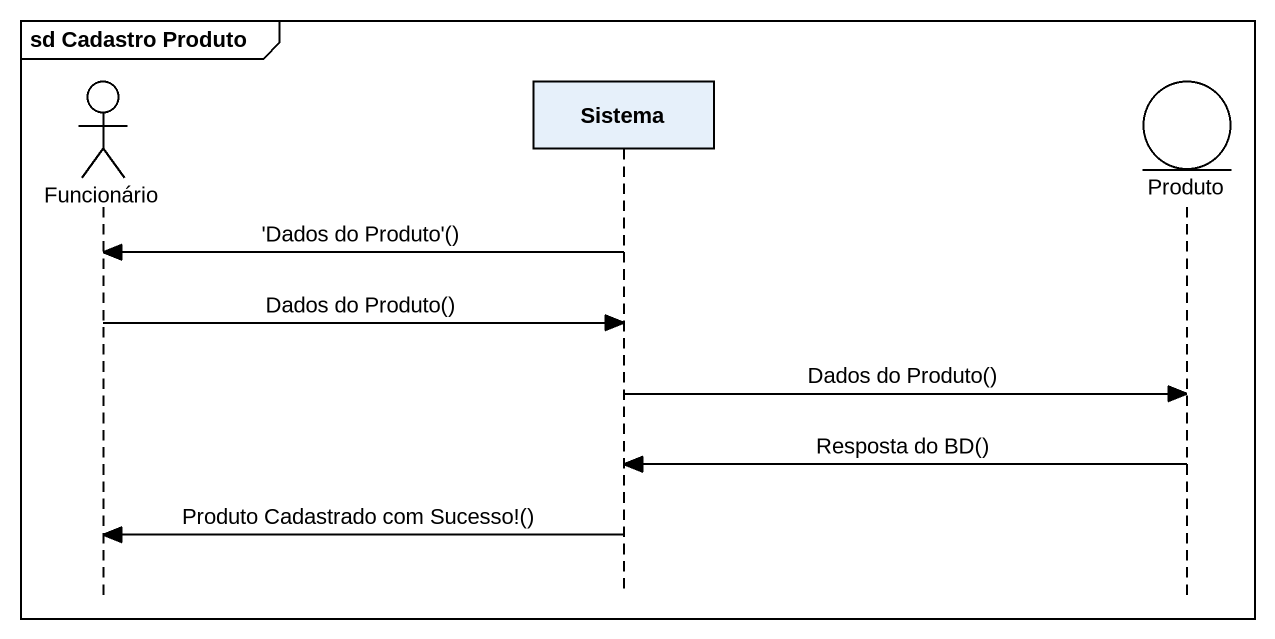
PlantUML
@startuml
mainframe sd Cadastro Produto
hide footbox
actor Funcionário
participant Sistema
entity Produto

Sistema -> Funcionário : 'Dados do Produto'()
Funcionário -> Sistema : Dados do Produto()
Sistema -> Produto : Dados do Produto()
Produto -> Sistema : Resposta do BD()
Sistema -> Funcionário : Produto Cadastrado com Sucesso!()
@enduml
